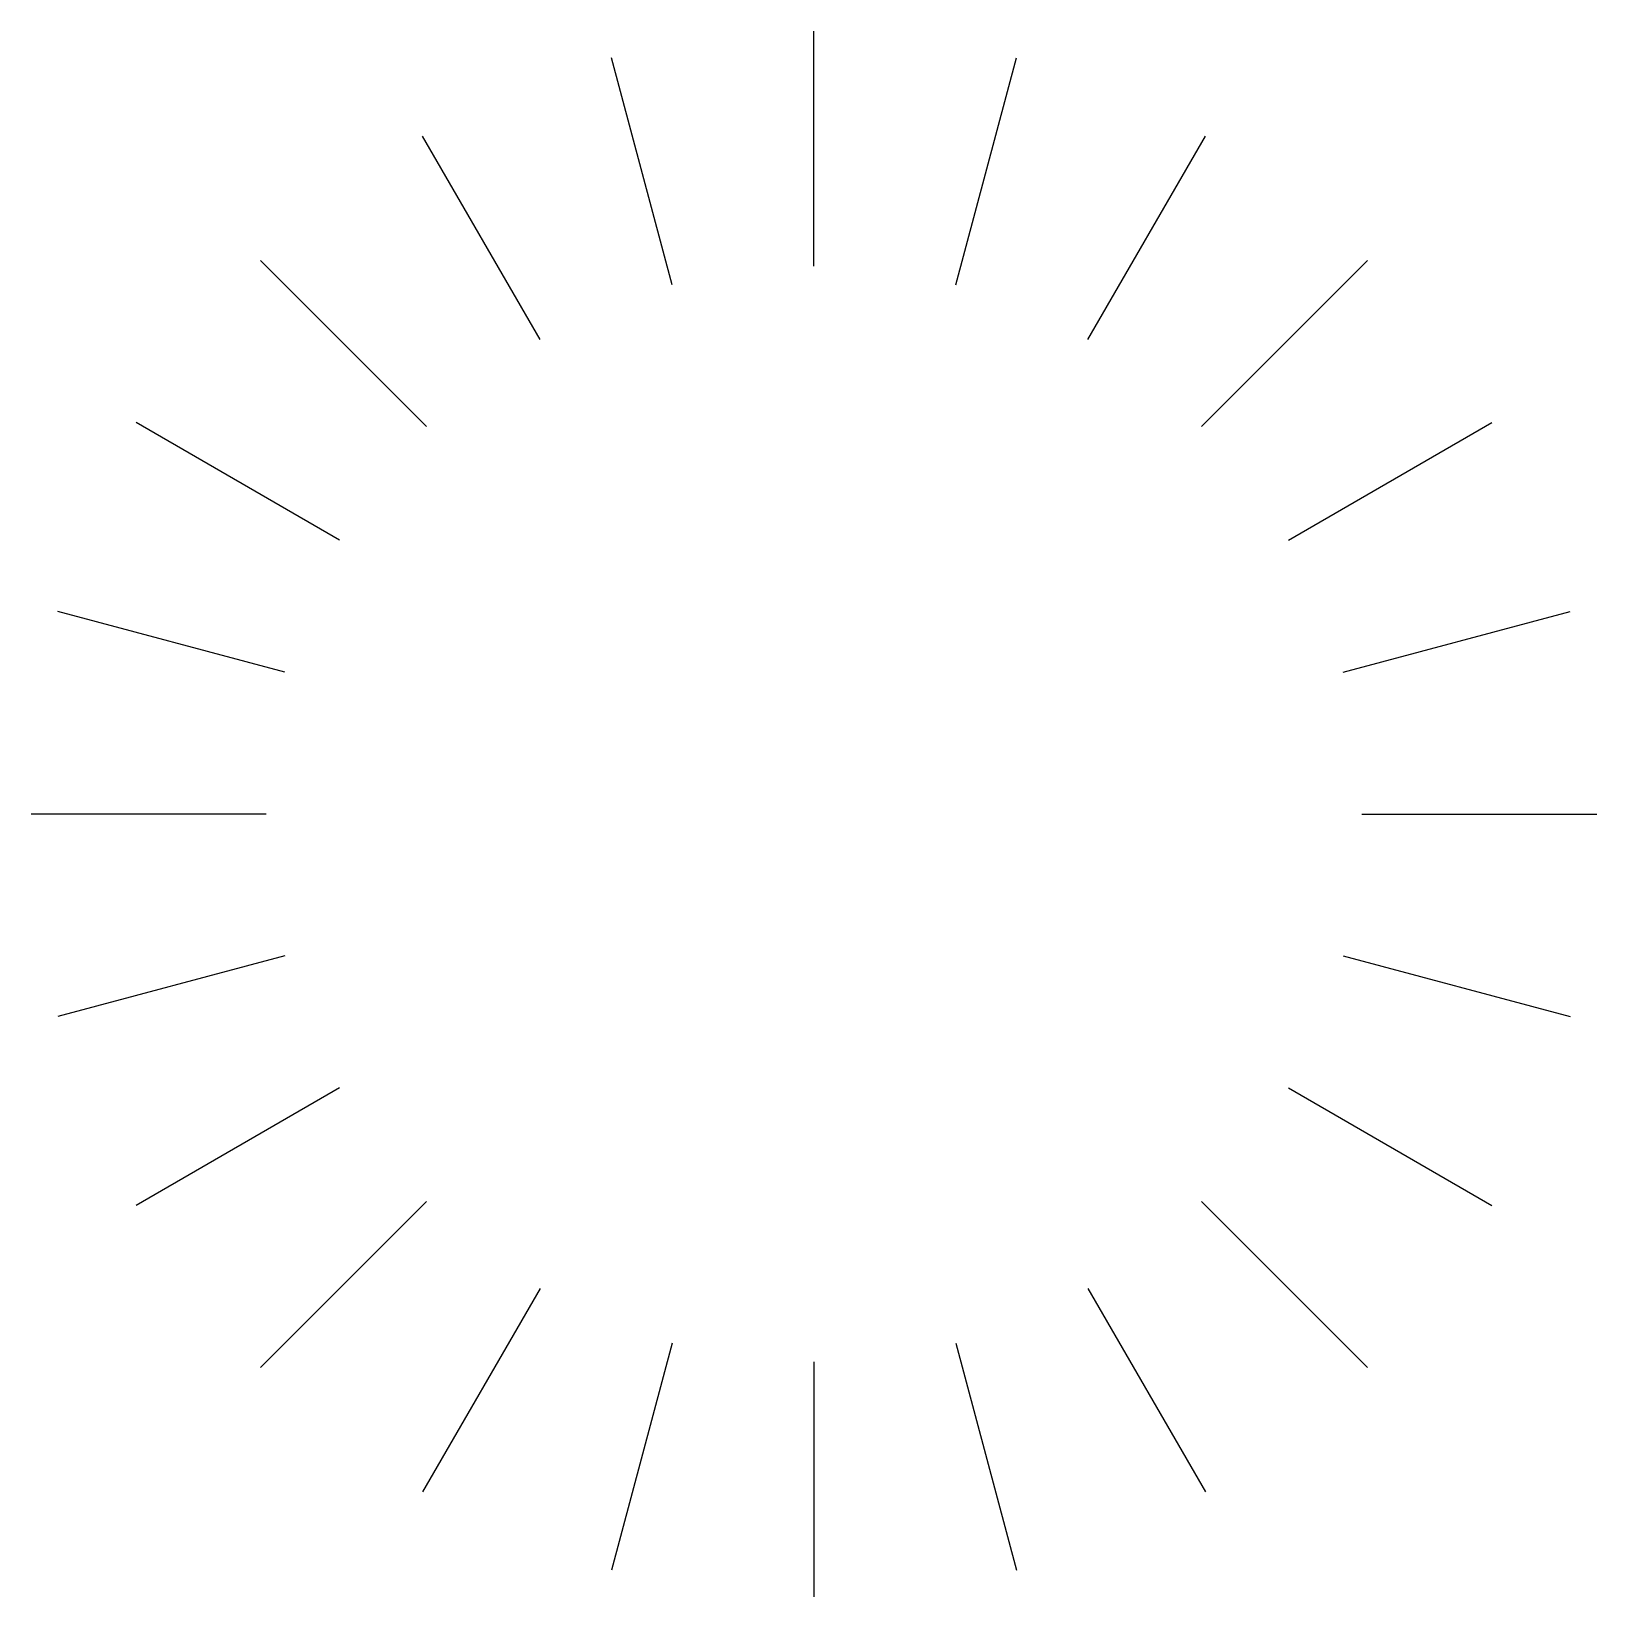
# Model space of a CAD drawing. Extents: x -1000 to 1000, y -1000 to 1000.
import ezdxf

# ---------------------------------------------------------------- set-up
doc = ezdxf.new("R2010")
doc.units = 0
doc.header["$LTSCALE"] = 1000
doc.header["$MEASUREMENT"] = 0
doc.layers.get('0').update_dxf_attribs({"linetype": 'CONTINUOUS'})

msp = doc.modelspace()

# ---------------------------------------------------------------- linework, layer by layer
for p, q in [((0, 700), (0, 1000)), ((-181.2, 676.1), (-258.8, 965.9)), ((181.2, 676.1), (258.8, 965.9)), ((-350, 606.2), (-500, 866)), ((350, 606.2), (500, 866)), ((-495, 495), (-707.1, 707.1)), ((495, 495), (707.1, 707.1)), ((-606.2, 350), (-866, 500)), ((606.2, 350), (866, 500)), ((-676.1, 181.2), (-965.9, 258.8)), ((676.1, 181.2), (965.9, 258.8)), ((-700, 0), (-1000, 0)), ((700, 0), (1000, 0)), ((-676.1, -181.2), (-965.9, -258.8)), ((676.1, -181.2), (965.9, -258.8)), ((-606.2, -350), (-866, -500)), ((606.2, -350), (866, -500)), ((-495, -495), (-707.1, -707.1)), ((495, -495), (707.1, -707.1)), ((-350, -606.2), (-500, -866)), ((350, -606.2), (500, -866)), ((-181.2, -676.1), (-258.8, -965.9)), ((181.2, -676.1), (258.8, -965.9)), ((0, -700), (0, -1000))]:
    msp.add_line(p, q)

doc.saveas('drawing.dxf')
